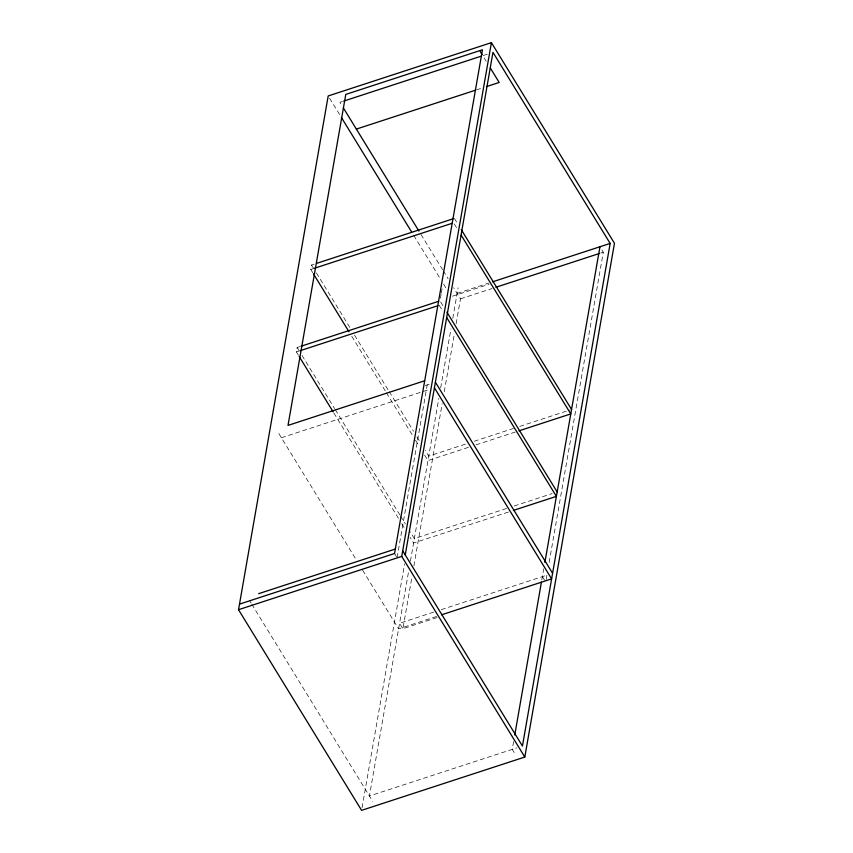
<?xml version="1.0" encoding="UTF-8"?>
<svg xmlns="http://www.w3.org/2000/svg" width="853" height="853" viewBox="0 0 853 853"><rect width="100%" height="100%" fill="white"/><g stroke="black" fill="none" stroke-linecap="round" stroke-linejoin="round"><path stroke-width="0.64" stroke-dasharray="4.26 3.2" d="M298.465 355.317L296.386 351.926L297.153 347.502L299.68 346.681M312.763 272.715L310.769 269.473L311.548 265.027L314.075 264.195M440.425 298.262L441.108 294.36M441.332 293.059L442.238 287.856M397.082 557.617L427.236 384.884M362.045 807.727L404.589 563.961M408.384 572.789L369.424 796.009L516.779 747.889M410.421 561.135L438.826 398.372M440.66 387.88L450.96 328.821M452.794 318.329L458.114 287.824M437.035 617.561L402.915 628.714L412.052 576.351M413.876 565.88L442.206 403.554M444.264 391.772L454.318 334.184M456.142 323.714L460.481 298.838L453.668 287.728M513.613 741.534L512.248 749.371L515.575 754.809M541.804 579.976L543.745 568.866M546.187 579.454L547.093 574.218M549.151 562.436L603.295 252.2L599.958 246.762M342.479 101.486L339.952 102.307L342 105.655M487.298 54.197L482.766 55.669L486.189 61.256M476.443 89.885L481.497 88.232M310.769 269.473L313.296 268.642M457.144 293.4L488.748 283.079M452.516 296.183L489.217 284.198M296.386 351.926L298.913 351.105M460.481 298.838L492.085 288.517M600.768 253.021L603.295 252.2M425.189 385.545L429.56 384.117M281.405 437.76L428.59 389.693M465.397 444.146L428.75 456.11L425.284 450.459M474.247 441.257L513.431 428.462M519.744 426.393L570.305 409.888M468.414 447.345L427.971 460.556L424.506 454.905M475.995 444.871L515.18 432.076M506.618 508.463L414.355 538.584L410.197 531.803M514.199 505.989L552.115 493.599M508.367 512.056L413.577 543.009L410.112 537.358M433.697 612.123L399.577 623.266L402.915 628.714M441.278 609.65L546.922 575.146M436.523 616.463L398.607 628.842L361.843 568.919M454.361 218.389L457.826 224.04M454.286 223.966L457.752 229.617M421.009 234.479L442.547 269.601M443.251 270.732L448.113 278.664M329.578 98.212L340.016 115.219M413.716 235.385L440.127 278.462M443.603 284.124L447.079 289.796M440.66 301.994L443.432 306.515M439.199 305.289L442.664 310.94M542.391 576.628L545.056 580.989M311.548 265.027L313.627 268.418M316.399 272.939L350.38 328.341M354.549 335.133L388.531 390.535M389.224 391.666L413.492 431.234M416.957 436.885L420.422 442.547M351.777 336.317L385.716 391.655M386.409 392.785L412.735 435.702M415.507 440.223L418.972 445.874M297.153 347.502L299.232 350.892M302.005 355.424L334.6 408.566M335.293 409.696L399.79 514.849M400.483 515.98L405.335 523.891M333.832 412.98L399.023 519.264M401.795 523.795L405.26 529.446M394.555 553.501L396.453 556.582M278.878 433.633L356.298 559.867M249.705 600.8L251.091 603.071M251.784 604.201L372.761 801.447"/><path stroke-width="1.28" d="M238.531 609.703L328.192 95.952L491.413 42.65L614.469 243.297L524.808 757.048L361.587 810.35L238.531 609.703L401.742 556.401L491.413 42.65M405.239 554.951L492.959 52.342L610.162 243.425L522.441 746.034L402.712 550.835M514.754 734.998L541.42 582.204M544.875 562.394L599.958 246.762M343.738 101.07L481.497 56.085M356.373 129.091L475.174 90.301M486.551 86.59L499.186 82.453L490.294 67.952M316.602 263.374L453.103 218.805M314.565 268.226L452.325 223.241M492.533 281.842L610.162 243.425M300.949 346.265L438.709 301.28M300.171 350.69L437.93 305.705M495.87 287.28L599.51 253.437M424.709 380.758L288.005 425.402L345.774 94.416L482.467 49.773L394.555 553.501L239.501 604.127M518.965 430.84L570.785 413.918L461.217 235.268M258.64 593.677L395.334 549.044M513.431 510.403L556.401 496.371L446.823 317.732M441.577 614.81L551.614 578.867L434.422 387.784M480.239 51.553L482.126 54.645M461.302 229.692L571.563 409.472M343.364 107.894L418.919 231.078M341.403 117.49L411.626 231.984M446.908 312.177L557.169 491.946M435.393 382.219L552.595 573.301M313.435 273.802L349.005 331.796M299.158 356.447L333.139 411.85M401.742 556.401L524.808 757.048"/></g></svg>
